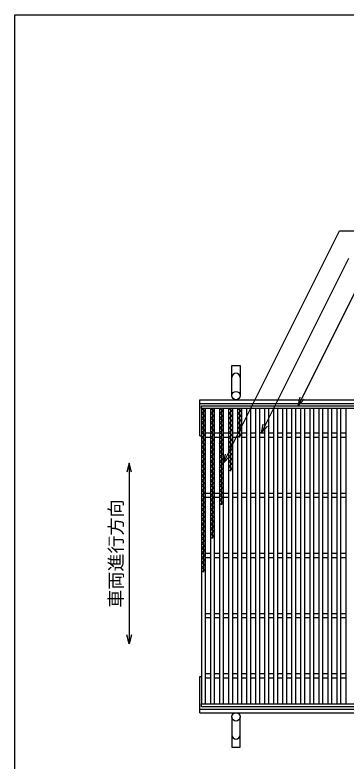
# Model space of a CAD drawing. Units: millimetres, scale not verified. Extents: x -1820 to 1731, y -1282 to 1054.
# Drawn here: x -1729 to -1178, y -186 to 1054 of the extents above; entities that cross this region are included whole.
import ezdxf
from ezdxf.enums import TextEntityAlignment as Align

# ---------------------------------------------------------------- set-up
doc = ezdxf.new("R2010")
doc.units = ezdxf.units.MM
doc.header["$LTSCALE"] = 10
for name, color, linetype, lineweight in [('0_2', 150, 'Continuous', 25), ('16', 3, 'Continuous', 25), ('19', 6, 'Continuous', 25), ('22', 2, 'Continuous', 25)]:
    doc.layers.add(name, color=color, linetype=linetype, lineweight=lineweight)
doc.styles.add('ベクトル', font='')
doc.styles.get('ベクトル').set_extended_font_data('ベクトル')

msp = doc.modelspace()

# ---------------------------------------------------------------- linework, layer by layer
at = {"layer": '0_2'}
for p, q in [((-1729, -1146.5), (-1729, 1053.5)), ((-1729, 1053.5), (1731, 1053.5))]:
    msp.add_line(p, q, dxfattribs=at)
at = {"layer": '16'}
for p, q in [((-1419, 404), (-424, 404)), ((-1419, 399.5), (-1419, 404)), ((-424, 399.5), (-1419, 399.5)), ((-1419, 399.5), (-1419, -91.5)), ((-1412, 399.5), (-1419, 399.5)), ((-1419, 399.5), (-1412, 395.5)), ((-1415.5, 399.5), (-1415.5, 127.5)), ((-1412, -91.5), (-1412, 399.5)), ((-1404, 399.5), (-1404, -91.5)), ((-1397, 399.5), (-1404, 399.5)), ((-1404, 399.5), (-1397, 395.5)), ((-1400.5, 399.5), (-1400.5, 183.5)), ((-1397, -91.5), (-1397, 399.5)), ((-1389, 399.5), (-1389, -91.5)), ((-1382, 399.5), (-1389, 399.5)), ((-1389, 399.5), (-1382, 395.5)), ((-1385.5, 399.5), (-1385.5, 239.5)), ((-1382, -91.5), (-1382, 399.5)), ((-1374, 399.5), (-1374, -91.5)), ((-1367, 399.5), (-1374, 399.5)), ((-1374, 399.5), (-1367, 395.5)), ((-1370.5, 399.5), (-1370.5, 295.5)), ((-1367, -91.5), (-1367, 399.5)), ((-1359, 399.5), (-1359, -91.5)), ((-1352, 399.5), (-1359, 399.5)), ((-1359, 399.5), (-1352, 395.5)), ((-1355.5, 399.5), (-1355.5, 351.5)), ((-1352, -91.5), (-1352, 399.5)), ((-1344, 399.5), (-1344, -91.5)), ((-1337, 399.5), (-1344, 399.5)), ((-1337, -91.5), (-1337, 399.5)), ((-1329, 399.5), (-1329, -91.5)), ((-1322, 399.5), (-1329, 399.5)), ((-1322, -91.5), (-1322, 399.5)), ((-1314, 399.5), (-1314, -91.5)), ((-1307, 399.5), (-1314, 399.5)), ((-1307, -91.5), (-1307, 399.5)), ((-1299, 399.5), (-1299, -91.5)), ((-1292, 399.5), (-1299, 399.5)), ((-1292, -91.5), (-1292, 399.5)), ((-1284, 399.5), (-1284, -91.5)), ((-1277, 399.5), (-1284, 399.5)), ((-1277, -91.5), (-1277, 399.5)), ((-1269, 399.5), (-1269, -91.5)), ((-1262, 399.5), (-1269, 399.5)), ((-1262, -91.5), (-1262, 399.5)), ((-1254, 399.5), (-1254, -91.5)), ((-1247, 399.5), (-1254, 399.5)), ((-1247, -91.5), (-1247, 399.5)), ((-1239, 399.5), (-1239, -91.5)), ((-1232, 399.5), (-1239, 399.5)), ((-1232, -91.5), (-1232, 399.5)), ((-1224, 399.5), (-1224, -91.5)), ((-1217, 399.5), (-1224, 399.5)), ((-1217, -91.5), (-1217, 399.5)), ((-1209, 399.5), (-1209, -91.5)), ((-1202, 399.5), (-1209, 399.5)), ((-1202, -91.5), (-1202, 399.5)), ((-1194, 399.5), (-1194, -91.5)), ((-1187, 399.5), (-1194, 399.5)), ((-1187, -91.5), (-1187, 399.5)), ((-1179, 399.5), (-1179, -91.5)), ((-1172, 399.5), (-1179, 399.5)), ((-1412, 395.5), (-1419, 391.5)), ((-1419, 391.5), (-1412, 387.5)), ((-1412, 387.5), (-1419, 383.5)), ((-1397, 395.5), (-1404, 391.5)), ((-1404, 391.5), (-1397, 387.5)), ((-1397, 387.5), (-1404, 383.5)), ((-1382, 395.5), (-1389, 391.5)), ((-1389, 391.5), (-1382, 387.5)), ((-1382, 387.5), (-1389, 383.5)), ((-1367, 395.5), (-1374, 391.5)), ((-1374, 391.5), (-1367, 387.5)), ((-1367, 387.5), (-1374, 383.5)), ((-1352, 395.5), (-1359, 391.5)), ((-1359, 391.5), (-1352, 387.5)), ((-1352, 387.5), (-1359, 383.5)), ((-1419, 383.5), (-1412, 379.5)), ((-1412, 379.5), (-1419, 375.5)), ((-1419, 375.5), (-1412, 371.5)), ((-1404, 383.5), (-1397, 379.5)), ((-1397, 379.5), (-1404, 375.5)), ((-1404, 375.5), (-1397, 371.5)), ((-1389, 383.5), (-1382, 379.5)), ((-1382, 379.5), (-1389, 375.5)), ((-1389, 375.5), (-1382, 371.5)), ((-1374, 383.5), (-1367, 379.5)), ((-1367, 379.5), (-1374, 375.5)), ((-1374, 375.5), (-1367, 371.5)), ((-1359, 383.5), (-1352, 379.5)), ((-1352, 379.5), (-1359, 375.5)), ((-1359, 375.5), (-1352, 371.5)), ((-1412, 371.5), (-1419, 367.5)), ((-1419, 367.5), (-1412, 363.5)), ((-1412, 363.5), (-1419, 359.5)), ((-1397, 371.5), (-1404, 367.5)), ((-1404, 367.5), (-1397, 363.5)), ((-1397, 363.5), (-1404, 359.5)), ((-1382, 371.5), (-1389, 367.5)), ((-1389, 367.5), (-1382, 363.5)), ((-1382, 363.5), (-1389, 359.5)), ((-1367, 371.5), (-1374, 367.5)), ((-1374, 367.5), (-1367, 363.5)), ((-1367, 363.5), (-1374, 359.5)), ((-1352, 371.5), (-1359, 367.5)), ((-1359, 367.5), (-1352, 363.5)), ((-1352, 363.5), (-1359, 359.5)), ((-1419, 359.5), (-1412, 355.5)), ((-1412, 355.5), (-1419, 351.5)), ((-1419, 351.5), (-1412, 347.5)), ((-1412, 347.5), (-1419, 343.5)), ((-1412, 359), (-1404, 359)), ((-1412, 352), (-1404, 352)), ((-1404, 359.5), (-1397, 355.5)), ((-1397, 355.5), (-1404, 351.5)), ((-1404, 351.5), (-1397, 347.5)), ((-1397, 347.5), (-1404, 343.5)), ((-1397, 359), (-1389, 359)), ((-1397, 352), (-1389, 352)), ((-1389, 359.5), (-1382, 355.5)), ((-1382, 355.5), (-1389, 351.5)), ((-1389, 351.5), (-1382, 347.5)), ((-1382, 347.5), (-1389, 343.5)), ((-1382, 359), (-1374, 359)), ((-1382, 352), (-1374, 352)), ((-1374, 359.5), (-1367, 355.5)), ((-1367, 355.5), (-1374, 351.5)), ((-1374, 351.5), (-1367, 347.5)), ((-1367, 347.5), (-1374, 343.5)), ((-1367, 359), (-1359, 359)), ((-1367, 352), (-1359, 352)), ((-1359, 359.5), (-1352, 355.5)), ((-1352, 355.5), (-1359, 351.5)), ((-1352, 359), (-1344, 359)), ((-1352, 352), (-1344, 352)), ((-1337, 359), (-1329, 359)), ((-1337, 352), (-1329, 352)), ((-1322, 359), (-1314, 359)), ((-1322, 352), (-1314, 352)), ((-1307, 359), (-1299, 359)), ((-1307, 352), (-1299, 352)), ((-1292, 359), (-1284, 359)), ((-1292, 352), (-1284, 352)), ((-1277, 359), (-1269, 359)), ((-1277, 352), (-1269, 352)), ((-1262, 359), (-1254, 359)), ((-1262, 352), (-1254, 352)), ((-1247, 359), (-1239, 359)), ((-1247, 352), (-1239, 352)), ((-1232, 359), (-1224, 359)), ((-1232, 352), (-1224, 352)), ((-1217, 359), (-1209, 359)), ((-1217, 352), (-1209, 352)), ((-1202, 359), (-1194, 359)), ((-1202, 352), (-1194, 352)), ((-1187, 359), (-1179, 359)), ((-1187, 352), (-1179, 352)), ((-1419, 343.5), (-1412, 339.5)), ((-1412, 339.5), (-1419, 335.5)), ((-1419, 335.5), (-1412, 331.5)), ((-1404, 343.5), (-1397, 339.5)), ((-1397, 339.5), (-1404, 335.5)), ((-1404, 335.5), (-1397, 331.5)), ((-1389, 343.5), (-1382, 339.5)), ((-1382, 339.5), (-1389, 335.5)), ((-1389, 335.5), (-1382, 331.5)), ((-1374, 343.5), (-1367, 339.5)), ((-1367, 339.5), (-1374, 335.5)), ((-1374, 335.5), (-1367, 331.5)), ((-1412, 331.5), (-1419, 327.5)), ((-1419, 327.5), (-1412, 323.5)), ((-1412, 323.5), (-1419, 319.5)), ((-1397, 331.5), (-1404, 327.5)), ((-1404, 327.5), (-1397, 323.5)), ((-1397, 323.5), (-1404, 319.5)), ((-1382, 331.5), (-1389, 327.5)), ((-1389, 327.5), (-1382, 323.5)), ((-1382, 323.5), (-1389, 319.5)), ((-1367, 331.5), (-1374, 327.5)), ((-1374, 327.5), (-1367, 323.5)), ((-1367, 323.5), (-1374, 319.5)), ((-1419, 319.5), (-1412, 315.5)), ((-1412, 315.5), (-1419, 311.5)), ((-1419, 311.5), (-1412, 307.5)), ((-1404, 319.5), (-1397, 315.5)), ((-1397, 315.5), (-1404, 311.5)), ((-1404, 311.5), (-1397, 307.5)), ((-1389, 319.5), (-1382, 315.5)), ((-1382, 315.5), (-1389, 311.5)), ((-1389, 311.5), (-1382, 307.5)), ((-1374, 319.5), (-1367, 315.5)), ((-1367, 315.5), (-1374, 311.5)), ((-1374, 311.5), (-1367, 307.5)), ((-1412, 307.5), (-1419, 303.5)), ((-1419, 303.5), (-1412, 299.5)), ((-1412, 299.5), (-1419, 295.5)), ((-1397, 307.5), (-1404, 303.5)), ((-1404, 303.5), (-1397, 299.5)), ((-1397, 299.5), (-1404, 295.5)), ((-1382, 307.5), (-1389, 303.5)), ((-1389, 303.5), (-1382, 299.5)), ((-1382, 299.5), (-1389, 295.5)), ((-1367, 307.5), (-1374, 303.5)), ((-1374, 303.5), (-1367, 299.5)), ((-1367, 299.5), (-1374, 295.5)), ((-1419, 295.5), (-1412, 291.5)), ((-1412, 291.5), (-1419, 287.5)), ((-1419, 287.5), (-1412, 283.5)), ((-1404, 295.5), (-1397, 291.5)), ((-1397, 291.5), (-1404, 287.5)), ((-1404, 287.5), (-1397, 283.5)), ((-1389, 295.5), (-1382, 291.5)), ((-1382, 291.5), (-1389, 287.5)), ((-1389, 287.5), (-1382, 283.5)), ((-1412, 283.5), (-1419, 279.5)), ((-1419, 279.5), (-1412, 275.5)), ((-1412, 275.5), (-1419, 271.5)), ((-1397, 283.5), (-1404, 279.5)), ((-1404, 279.5), (-1397, 275.5)), ((-1397, 275.5), (-1404, 271.5)), ((-1382, 283.5), (-1389, 279.5)), ((-1389, 279.5), (-1382, 275.5)), ((-1382, 275.5), (-1389, 271.5)), ((-1419, 271.5), (-1412, 267.5)), ((-1412, 267.5), (-1419, 263.5)), ((-1419, 263.5), (-1412, 259.5)), ((-1404, 271.5), (-1397, 267.5)), ((-1397, 267.5), (-1404, 263.5)), ((-1404, 263.5), (-1397, 259.5)), ((-1389, 271.5), (-1382, 267.5)), ((-1382, 267.5), (-1389, 263.5)), ((-1389, 263.5), (-1382, 259.5)), ((-1412, 259.5), (-1419, 255.5)), ((-1419, 255.5), (-1412, 251.5)), ((-1412, 251.5), (-1419, 247.5)), ((-1412, 259), (-1404, 259)), ((-1412, 252), (-1404, 252)), ((-1397, 259.5), (-1404, 255.5)), ((-1404, 255.5), (-1397, 251.5)), ((-1397, 251.5), (-1404, 247.5)), ((-1397, 259), (-1389, 259)), ((-1397, 252), (-1389, 252)), ((-1382, 259.5), (-1389, 255.5)), ((-1389, 255.5), (-1382, 251.5)), ((-1382, 251.5), (-1389, 247.5)), ((-1382, 259), (-1374, 259)), ((-1382, 252), (-1374, 252)), ((-1367, 259), (-1359, 259)), ((-1367, 252), (-1359, 252)), ((-1352, 259), (-1344, 259)), ((-1352, 252), (-1344, 252)), ((-1337, 259), (-1329, 259)), ((-1337, 252), (-1329, 252)), ((-1322, 259), (-1314, 259)), ((-1322, 252), (-1314, 252)), ((-1307, 259), (-1299, 259)), ((-1307, 252), (-1299, 252)), ((-1292, 259), (-1284, 259)), ((-1292, 252), (-1284, 252)), ((-1277, 259), (-1269, 259)), ((-1277, 252), (-1269, 252)), ((-1262, 259), (-1254, 259)), ((-1262, 252), (-1254, 252)), ((-1247, 259), (-1239, 259)), ((-1247, 252), (-1239, 252)), ((-1232, 259), (-1224, 259)), ((-1232, 252), (-1224, 252)), ((-1217, 259), (-1209, 259)), ((-1217, 252), (-1209, 252)), ((-1202, 259), (-1194, 259)), ((-1202, 252), (-1194, 252)), ((-1187, 259), (-1179, 259)), ((-1187, 252), (-1179, 252)), ((-1419, 247.5), (-1412, 243.5)), ((-1412, 243.5), (-1419, 239.5)), ((-1419, 239.5), (-1412, 235.5)), ((-1404, 247.5), (-1397, 243.5)), ((-1397, 243.5), (-1404, 239.5)), ((-1404, 239.5), (-1397, 235.5)), ((-1389, 247.5), (-1382, 243.5)), ((-1382, 243.5), (-1389, 239.5)), ((-1412, 235.5), (-1419, 231.5)), ((-1419, 231.5), (-1412, 227.5)), ((-1412, 227.5), (-1419, 223.5)), ((-1419, 223.5), (-1412, 219.5)), ((-1397, 235.5), (-1404, 231.5)), ((-1404, 231.5), (-1397, 227.5)), ((-1397, 227.5), (-1404, 223.5)), ((-1404, 223.5), (-1397, 219.5)), ((-1412, 219.5), (-1419, 215.5)), ((-1419, 215.5), (-1412, 211.5)), ((-1412, 211.5), (-1419, 207.5)), ((-1397, 219.5), (-1404, 215.5)), ((-1404, 215.5), (-1397, 211.5)), ((-1397, 211.5), (-1404, 207.5)), ((-1419, 207.5), (-1412, 203.5)), ((-1412, 203.5), (-1419, 199.5)), ((-1419, 199.5), (-1412, 195.5)), ((-1404, 207.5), (-1397, 203.5)), ((-1397, 203.5), (-1404, 199.5)), ((-1404, 199.5), (-1397, 195.5)), ((-1412, 195.5), (-1419, 191.5)), ((-1419, 191.5), (-1412, 187.5)), ((-1412, 187.5), (-1419, 183.5)), ((-1397, 195.5), (-1404, 191.5)), ((-1404, 191.5), (-1397, 187.5)), ((-1397, 187.5), (-1404, 183.5)), ((-1419, 183.5), (-1412, 179.5)), ((-1412, 179.5), (-1419, 175.5)), ((-1419, 175.5), (-1412, 171.5)), ((-1412, 171.5), (-1419, 167.5)), ((-1419, 167.5), (-1412, 163.5)), ((-1412, 163.5), (-1419, 159.5)), ((-1419, 159.5), (-1412, 155.5)), ((-1412, 155.5), (-1419, 151.5)), ((-1419, 151.5), (-1412, 147.5)), ((-1412, 159), (-1404, 159)), ((-1412, 152), (-1404, 152)), ((-1397, 159), (-1389, 159)), ((-1397, 152), (-1389, 152)), ((-1382, 159), (-1374, 159)), ((-1382, 152), (-1374, 152)), ((-1367, 159), (-1359, 159)), ((-1367, 152), (-1359, 152)), ((-1352, 159), (-1344, 159)), ((-1352, 152), (-1344, 152)), ((-1337, 159), (-1329, 159)), ((-1337, 152), (-1329, 152)), ((-1322, 159), (-1314, 159)), ((-1322, 152), (-1314, 152)), ((-1307, 159), (-1299, 159)), ((-1307, 152), (-1299, 152)), ((-1292, 159), (-1284, 159)), ((-1292, 152), (-1284, 152)), ((-1277, 159), (-1269, 159)), ((-1277, 152), (-1269, 152)), ((-1262, 159), (-1254, 159)), ((-1262, 152), (-1254, 152)), ((-1247, 159), (-1239, 159)), ((-1247, 152), (-1239, 152)), ((-1232, 159), (-1224, 159)), ((-1232, 152), (-1224, 152)), ((-1217, 159), (-1209, 159)), ((-1217, 152), (-1209, 152)), ((-1202, 159), (-1194, 159)), ((-1202, 152), (-1194, 152)), ((-1187, 159), (-1179, 159)), ((-1187, 152), (-1179, 152)), ((-1412, 147.5), (-1419, 143.5)), ((-1419, 143.5), (-1412, 139.5)), ((-1412, 139.5), (-1419, 135.5)), ((-1419, 135.5), (-1412, 131.5)), ((-1412, 131.5), (-1419, 127.5)), ((-1412, 59), (-1404, 59)), ((-1412, 52), (-1404, 52)), ((-1397, 59), (-1389, 59)), ((-1397, 52), (-1389, 52)), ((-1382, 59), (-1374, 59)), ((-1382, 52), (-1374, 52)), ((-1367, 59), (-1359, 59)), ((-1367, 52), (-1359, 52)), ((-1352, 59), (-1344, 59)), ((-1352, 52), (-1344, 52)), ((-1337, 59), (-1329, 59)), ((-1337, 52), (-1329, 52)), ((-1322, 59), (-1314, 59)), ((-1322, 52), (-1314, 52)), ((-1307, 59), (-1299, 59)), ((-1307, 52), (-1299, 52)), ((-1292, 59), (-1284, 59)), ((-1292, 52), (-1284, 52)), ((-1277, 59), (-1269, 59)), ((-1277, 52), (-1269, 52)), ((-1262, 59), (-1254, 59)), ((-1262, 52), (-1254, 52)), ((-1247, 59), (-1239, 59)), ((-1247, 52), (-1239, 52)), ((-1232, 59), (-1224, 59)), ((-1232, 52), (-1224, 52)), ((-1217, 59), (-1209, 59)), ((-1217, 52), (-1209, 52)), ((-1202, 59), (-1194, 59)), ((-1202, 52), (-1194, 52)), ((-1187, 59), (-1179, 59)), ((-1187, 52), (-1179, 52)), ((-1412, -41), (-1404, -41)), ((-1412, -48), (-1404, -48)), ((-1397, -41), (-1389, -41)), ((-1397, -48), (-1389, -48)), ((-1382, -41), (-1374, -41)), ((-1382, -48), (-1374, -48)), ((-1367, -41), (-1359, -41)), ((-1367, -48), (-1359, -48)), ((-1352, -41), (-1344, -41)), ((-1352, -48), (-1344, -48)), ((-1337, -41), (-1329, -41)), ((-1337, -48), (-1329, -48)), ((-1322, -41), (-1314, -41)), ((-1322, -48), (-1314, -48)), ((-1307, -41), (-1299, -41)), ((-1307, -48), (-1299, -48)), ((-1292, -41), (-1284, -41)), ((-1292, -48), (-1284, -48)), ((-1277, -41), (-1269, -41)), ((-1277, -48), (-1269, -48)), ((-1262, -41), (-1254, -41)), ((-1262, -48), (-1254, -48)), ((-1247, -41), (-1239, -41)), ((-1247, -48), (-1239, -48)), ((-1232, -41), (-1224, -41)), ((-1232, -48), (-1224, -48)), ((-1217, -41), (-1209, -41)), ((-1217, -48), (-1209, -48)), ((-1202, -41), (-1194, -41)), ((-1202, -48), (-1194, -48)), ((-1187, -41), (-1179, -41)), ((-1187, -48), (-1179, -48)), ((-1419, -91.5), (-424, -91.5)), ((-1419, -96), (-1419, -91.5)), ((-1419, -91.5), (-1412, -91.5)), ((-424, -96), (-1419, -96)), ((-1404, -91.5), (-1397, -91.5)), ((-1389, -91.5), (-1382, -91.5)), ((-1374, -91.5), (-1367, -91.5)), ((-1359, -91.5), (-1352, -91.5)), ((-1344, -91.5), (-1337, -91.5)), ((-1329, -91.5), (-1322, -91.5)), ((-1314, -91.5), (-1307, -91.5)), ((-1299, -91.5), (-1292, -91.5)), ((-1284, -91.5), (-1277, -91.5)), ((-1269, -91.5), (-1262, -91.5)), ((-1254, -91.5), (-1247, -91.5)), ((-1239, -91.5), (-1232, -91.5)), ((-1224, -91.5), (-1217, -91.5)), ((-1209, -91.5), (-1202, -91.5)), ((-1194, -91.5), (-1187, -91.5)), ((-1179, -91.5), (-1172, -91.5))]:
    msp.add_line(p, q, dxfattribs=at)
at = {"layer": '19'}
for p, q in [((-1368.5, 421), (-1368.5, 471)), ((-1368.5, 471), (-1354.5, 471)), ((-1354.5, 471), (-1354.5, 421)), ((-1421.5, 414), (-421.5, 414)), ((-1421.5, 354), (-1421.5, 414)), ((-1421.5, 408), (-421.5, 408)), ((-1421.5, 354), (-1419, 354)), ((-1421.5, -106), (-1421.5, -46)), ((-1421.5, -46), (-1419, -46)), ((-1421.5, -100), (-421.5, -100)), ((-1421.5, -106), (-421.5, -106)), ((-1368.5, -113), (-1368.5, -163)), ((-1354.5, -163), (-1354.5, -113)), ((-1368.5, -163), (-1354.5, -163))]:
    msp.add_line(p, q, dxfattribs=at)
for centre in [(-1361.5, 421), (-1361.5, -113)]:
    msp.add_circle(centre, 7, dxfattribs=at)
for centre, start, end in [((-1361.5, 451), 0, 180), ((-1361.5, -143), 180, 0)]:
    msp.add_arc(centre, 7, start, end, dxfattribs=at)
at = {"layer": '22', "color": 4}
for p, q in [((-1382, 309), (-1189.2, 694.5)), ((-1189.2, 694.5), (-729.2, 694.5)), ((-1319.2, 359), (-1174, 649.5)), ((-1258, 404), (-1160.2, 599.5)), ((-1258, 404), (-1255, 418.6)), ((-1258, 404), (-1248, 415)), ((-1319.2, 359), (-1316.2, 373.6)), ((-1319.2, 359), (-1309.2, 370)), ((-1382, 309), (-1379, 323.6)), ((-1382, 309), (-1372, 320)), ((-1539, 308.5), (-1543, 293.5)), ((-1535, 293.5), (-1539, 308.5)), ((-1539, 308.5), (-1539, 8.5)), ((-1539, 8.5), (-1543, 23.5)), ((-1535, 23.5), (-1539, 8.5))]:
    msp.add_line(p, q, dxfattribs=at)

# ---------------------------------------------------------------- texts
at = {"layer": '22', "style": 'ベクトル'}
msp.add_text('車両進行方向', height=21.99, rotation=90, dxfattribs=at).set_placement((-1561, 68.5), align=Align.MIDDLE_LEFT)

doc.saveas('drawing.dxf')
